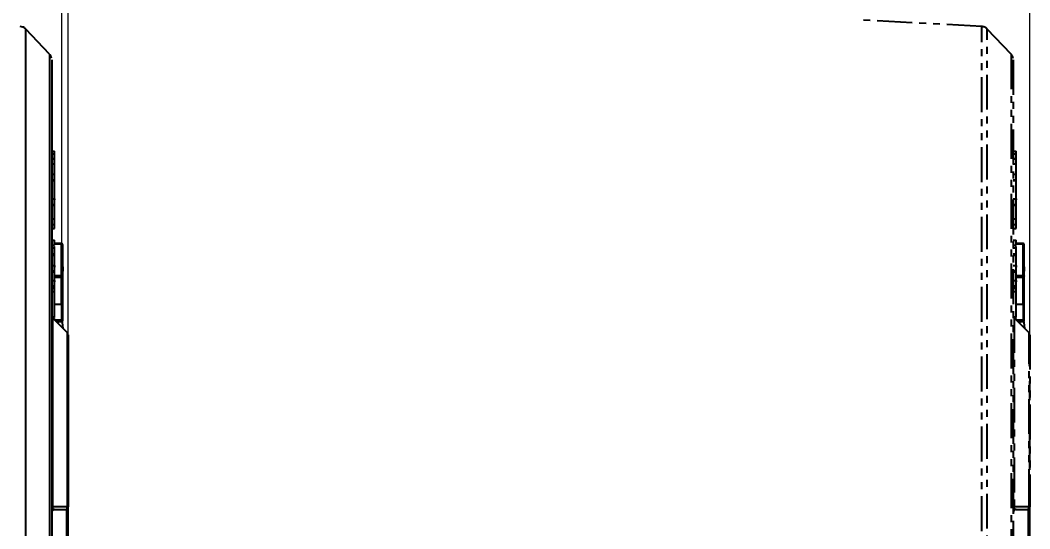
# Model space of a CAD drawing. Header units: millimetres. Extents: x 2223 to 4172, y 741 to 2119.
# Drawn here: x 3443.7 to 3627.5, y 1123.9 to 1216.3 of the extents above; entities that cross this region are included whole.
import ezdxf

# ---------------------------------------------------------------- set-up
doc = ezdxf.new("R2010")
doc.units = ezdxf.units.MM
doc.linetypes.add('PHANTOM', pattern=[12.7, 6.35, -1.27, 1.27, -1.27, 1.27, -1.27])
doc.layers.add('AM_5', color=3, linetype='Continuous', lineweight=25)
doc.styles.add('SLDTEXTSTYLE1', font='txt.shx', dxfattribs={"width": 0.7, "bigfont": 'gbcbig.shx'})
doc.dimstyles.new('SLDDIMSTYLE12$0', dxfattribs={"dimtxt": 12, "dimasz": 10, "dimexe": 0, "dimexo": 0.0625, "dimgap": 0.875, "dimtad": 1, "dimdec": 1, "dimlfac": 1.8, "dimrnd": 1e-09, "dimzin": 12, "dimdsep": 46, "dimtxsty": 'SLDTEXTSTYLE1', "dimcen": 0.09, "dimdle": 8.16, "dimclrd": 3, "dimclre": 3, "dimadec": 0, "dimazin": 3, "dimtfac": 1, "dimtdec": 1, "dimtofl": 0, "dimtmove": 0, "dimatfit": 3, "dimfxl": 0, "dimfrac": 2, "dimtolj": 1, "dimlwd": 5, "dimlwe": 5, "dimarcsym": 0})

# ---------------------------------------------------------------- blocks, each defined once
blk = doc.blocks.new('*D34')
at = {"layer": 'AM_5', "color": 3, "lineweight": 5, "transparency": 16777216}
blk.add_line((3280.42, 1238.93), (3280.42, 1347.55), dxfattribs=at)
at = {"layer": 'AM_5', "color": 3, "linetype": 'Continuous', "lineweight": 5, "transparency": 16777216}
for p, q in [((3290.42, 1347.55), (3442.42, 1347.55)), ((3452.42, 1157.21), (3452.42, 1347.55))]:
    blk.add_line(p, q, dxfattribs=at)
at = {"layer": 'AM_5', "color": 3, "transparency": 16777216}
for points in [[(3290.42, 1349.22), (3290.42, 1345.88), (3280.42, 1347.55)], [(3442.42, 1349.22), (3442.42, 1345.88), (3452.42, 1347.55)]]:
    blk.add_solid(points, dxfattribs=at)
at = {"layer": 'Defpoints', "color": 0, "transparency": 16777216}
for p in [(3452.42, 1347.55), (3280.42, 1238.87), (3452.42, 1157.14)]:
    blk.add_point(p, dxfattribs=at)
at = {"layer": 'AM_5', "color": 0, "transparency": 16777216, "insert": (3366.42, 1354.43), "char_height": 12, "attachment_point": 5, "style": 'SLDTEXTSTYLE1'}
blk.add_mtext('\\A1;172', dxfattribs=at)
blk = doc.blocks.new('*D39')
at = {"layer": 'AM_5', "color": 3, "lineweight": 5, "transparency": 16777216}
blk.add_line((3451.27, 1161.63), (3451.27, 1347.27), dxfattribs=at)
at = {"layer": 'AM_5', "color": 3, "linetype": 'Continuous', "lineweight": 5, "transparency": 16777216}
for p, q in [((3461.27, 1347.27), (3617.5, 1347.27)), ((3627.5, 1159.22), (3627.5, 1347.27))]:
    blk.add_line(p, q, dxfattribs=at)
at = {"layer": 'AM_5', "color": 3, "transparency": 16777216}
for points in [[(3461.27, 1348.94), (3461.27, 1345.61), (3451.27, 1347.27)], [(3617.5, 1348.94), (3617.5, 1345.61), (3627.5, 1347.27)]]:
    blk.add_solid(points, dxfattribs=at)
at = {"layer": 'Defpoints', "color": 0, "transparency": 16777216}
for p in [(3627.5, 1347.27), (3451.27, 1161.57), (3627.5, 1159.16)]:
    blk.add_point(p, dxfattribs=at)
at = {"layer": 'AM_5', "color": 0, "transparency": 16777216, "insert": (3539.39, 1354.15), "char_height": 12, "attachment_point": 5, "style": 'SLDTEXTSTYLE1'}
blk.add_mtext('\\A1;195', dxfattribs=at)

msp = doc.modelspace()

# ---------------------------------------------------------------- linework, layer by layer
at = {"color": 7, "linetype": 'PHANTOM', "lineweight": 25}
for p, q in [((3618.759, 1215.209), (3597.031, 1216.348)), ((3624.092, 1210.187), (3619.769, 1214.744)), ((3624.504, 1192.559), (3625.004, 1192.559)), ((3624.504, 1192.048), (3625.004, 1192.048)), ((3624.504, 1191.218), (3625.004, 1191.218)), ((3625.004, 1192.048), (3625.004, 1192.559)), ((3625.004, 1191.218), (3625.004, 1192.048)), ((3624.504, 1191.154), (3625.004, 1191.154)), ((3624.504, 1190.261), (3625.004, 1190.261)), ((3625.004, 1190.261), (3625.004, 1191.154)), ((3624.504, 1188.346), (3625.004, 1188.346)), ((3625.004, 1187.325), (3625.004, 1188.346)), ((3624.504, 1187.325), (3625.004, 1187.325)), ((3624.504, 1187.197), (3625.004, 1187.197)), ((3625.004, 1187.453), (3625.004, 1187.448)), ((3625.004, 1187.197), (3625.004, 1187.325)), ((3625.004, 1183.878), (3625.004, 1187.197)), ((3624.504, 1183.878), (3625.004, 1183.878)), ((3625.004, 1182.857), (3625.004, 1183.878)), ((3624.504, 1182.857), (3625.004, 1182.857)), ((3624.504, 1182.73), (3625.004, 1182.73)), ((3625.004, 1182.73), (3625.004, 1182.857)), ((3625.004, 1180.24), (3625.004, 1182.73)), ((3624.504, 1180.24), (3625.004, 1180.24)), ((3625.004, 1179.219), (3625.004, 1180.24)), ((3624.504, 1179.219), (3625.004, 1179.219)), ((3624.504, 1178.453), (3625.004, 1178.453)), ((3625.004, 1178.453), (3625.004, 1179.219)), ((3624.504, 1176.347), (3625.004, 1176.347)), ((3624.504, 1175.454), (3625.004, 1175.454)), ((3624.504, 1174.943), (3625.004, 1174.943)), ((3625.004, 1175.454), (3625.004, 1176.347)), ((3626.304, 1175.718), (3625.004, 1175.718)), ((3625.004, 1175.684), (3626.304, 1175.684)), ((3625.004, 1173.858), (3625.004, 1174.943)), ((3624.504, 1173.858), (3625.004, 1173.858)), ((3624.504, 1173.666), (3625.004, 1173.666)), ((3624.504, 1173.603), (3625.004, 1173.603)), ((3625.004, 1173.666), (3625.004, 1173.858)), ((3625.004, 1171.752), (3625.004, 1173.603)), ((3624.504, 1171.752), (3625.004, 1171.752)), ((3625.004, 1170.794), (3625.004, 1171.752)), ((3626.504, 1171.494), (3626.504, 1170.729)), ((3624.504, 1170.794), (3625.004, 1170.794)), ((3624.504, 1170.603), (3625.004, 1170.603)), ((3625.004, 1170.603), (3625.004, 1170.794)), ((3625.004, 1169.007), (3625.004, 1170.603)), ((3625.004, 1169.903), (3626.304, 1169.903)), ((3625.004, 1169.649), (3626.304, 1169.649)), ((3626.304, 1164.717), (3626.304, 1169.649)), ((3626.504, 1164.858), (3626.504, 1169.791)), ((3624.504, 1169.007), (3625.004, 1169.007)), ((3624.504, 1168.05), (3625.004, 1168.05)), ((3625.004, 1167.858), (3624.504, 1167.858)), ((3624.504, 1167.731), (3625.004, 1167.731)), ((3624.504, 1167.603), (3625.004, 1167.603)), ((3625.004, 1168.05), (3625.004, 1169.007)), ((3625.004, 1167.858), (3625.004, 1168.05)), ((3625.004, 1167.731), (3625.004, 1167.858)), ((3625.004, 1167.667), (3625.004, 1167.731)), ((3625.004, 1167.603), (3625.004, 1167.667)), ((3625.004, 1167.029), (3625.004, 1167.603)), ((3624.504, 1167.029), (3625.004, 1167.029)), ((3625.004, 1164.717), (3626.304, 1164.717)), ((3624.504, 1162.433), (3625.004, 1162.433)), ((3627.358, 1159.515), (3624.651, 1162.222)), ((3624.759, 1162.114), (3625.004, 1162.114)), ((3625.004, 1162.114), (3625.004, 1162.277)), ((3626.304, 1161.792), (3625.081, 1161.792)), ((3626.407, 1161.803), (3626.365, 1162.055)), ((3625.334, 1161.539), (3626.304, 1161.539)), ((3625.338, 1161.535), (3626.304, 1161.535)), ((3625.701, 1161.172), (3625.701, 1161.535)), ((3625.704, 1161.169), (3625.704, 1161.535)), ((3626.304, 1161.535), (3626.304, 1161.539)), ((3627.465, 1153.5), (3627.441, 1153.428)), ((3627.459, 1153.468), (3627.477, 1153.531)), ((3627.481, 1153.543), (3627.488, 1153.567)), ((3624.651, 1127.897), (3627.358, 1127.899)), ((3625.005, 1127.368), (3627.005, 1127.368)), ((3627.358, 1127.899), (3627.358, 1128.382))]:
    msp.add_line(p, q, dxfattribs=at)
at = {"color": 7, "linetype": 'Continuous', "lineweight": 25}
for p, q in [((3449.009, 1210.187), (3444.686, 1214.744)), ((3449.421, 1192.559), (3449.921, 1192.559)), ((3449.421, 1192.048), (3449.921, 1192.048)), ((3449.421, 1191.218), (3449.921, 1191.218)), ((3449.921, 1192.048), (3449.921, 1192.559)), ((3449.921, 1191.218), (3449.921, 1192.048)), ((3449.421, 1191.154), (3449.921, 1191.154)), ((3449.421, 1190.261), (3449.921, 1190.261)), ((3449.921, 1190.261), (3449.921, 1191.154)), ((3449.421, 1188.346), (3449.921, 1188.346)), ((3449.921, 1187.325), (3449.921, 1188.346)), ((3449.421, 1187.325), (3449.921, 1187.325)), ((3449.421, 1187.197), (3449.921, 1187.197)), ((3449.921, 1187.453), (3449.921, 1187.448)), ((3449.921, 1187.197), (3449.921, 1187.325)), ((3449.921, 1183.878), (3449.921, 1187.197)), ((3449.421, 1183.878), (3449.921, 1183.878)), ((3449.921, 1182.857), (3449.921, 1183.878)), ((3449.421, 1182.857), (3449.921, 1182.857)), ((3449.421, 1182.73), (3449.921, 1182.73)), ((3449.921, 1182.73), (3449.921, 1182.857)), ((3449.921, 1180.24), (3449.921, 1182.73)), ((3449.421, 1180.24), (3449.921, 1180.24)), ((3449.921, 1179.219), (3449.921, 1180.24)), ((3449.421, 1179.219), (3449.921, 1179.219)), ((3449.421, 1178.453), (3449.921, 1178.453)), ((3449.921, 1178.453), (3449.921, 1179.219)), ((3449.421, 1176.347), (3449.921, 1176.347)), ((3449.421, 1175.454), (3449.921, 1175.454)), ((3449.421, 1174.943), (3449.921, 1174.943)), ((3449.921, 1175.454), (3449.921, 1176.347)), ((3451.221, 1175.718), (3449.921, 1175.718)), ((3449.921, 1175.684), (3451.221, 1175.684)), ((3449.921, 1173.858), (3449.921, 1174.943)), ((3449.421, 1173.858), (3449.921, 1173.858)), ((3449.421, 1173.666), (3449.921, 1173.666)), ((3449.421, 1173.603), (3449.921, 1173.603)), ((3449.921, 1173.666), (3449.921, 1173.858)), ((3449.921, 1171.752), (3449.921, 1173.603)), ((3449.421, 1171.752), (3449.921, 1171.752)), ((3449.921, 1170.794), (3449.921, 1171.752)), ((3451.421, 1171.494), (3451.421, 1170.729)), ((3449.421, 1170.794), (3449.921, 1170.794)), ((3449.421, 1170.603), (3449.921, 1170.603)), ((3449.921, 1170.603), (3449.921, 1170.794)), ((3449.921, 1169.007), (3449.921, 1170.603)), ((3449.921, 1169.903), (3451.221, 1169.903)), ((3449.921, 1169.649), (3451.221, 1169.649)), ((3451.221, 1164.717), (3451.221, 1169.649)), ((3451.421, 1164.858), (3451.421, 1169.791)), ((3449.421, 1169.007), (3449.921, 1169.007)), ((3449.421, 1168.05), (3449.921, 1168.05)), ((3449.921, 1167.858), (3449.421, 1167.858)), ((3449.421, 1167.731), (3449.921, 1167.731)), ((3449.421, 1167.603), (3449.921, 1167.603)), ((3449.921, 1168.05), (3449.921, 1169.007)), ((3449.921, 1167.858), (3449.921, 1168.05)), ((3449.921, 1167.731), (3449.921, 1167.858)), ((3449.921, 1167.667), (3449.921, 1167.731)), ((3449.921, 1167.603), (3449.921, 1167.667)), ((3449.921, 1167.029), (3449.921, 1167.603)), ((3449.421, 1167.029), (3449.921, 1167.029)), ((3449.921, 1164.717), (3451.221, 1164.717)), ((3449.421, 1162.433), (3449.921, 1162.433)), ((3452.275, 1159.515), (3449.568, 1162.222)), ((3449.676, 1162.114), (3449.921, 1162.114)), ((3449.921, 1162.114), (3449.921, 1162.277)), ((3451.221, 1161.792), (3449.998, 1161.792)), ((3451.324, 1161.803), (3451.282, 1162.055)), ((3450.251, 1161.539), (3451.221, 1161.539)), ((3450.255, 1161.535), (3451.221, 1161.535)), ((3450.618, 1161.172), (3450.618, 1161.535)), ((3450.621, 1161.169), (3450.621, 1161.535)), ((3451.221, 1161.535), (3451.221, 1161.539)), ((3452.382, 1153.5), (3452.357, 1153.428)), ((3452.376, 1153.468), (3452.394, 1153.531)), ((3452.398, 1153.543), (3452.405, 1153.567)), ((3449.568, 1127.897), (3452.275, 1127.899)), ((3449.922, 1127.368), (3451.922, 1127.368)), ((3452.275, 1127.899), (3452.275, 1128.382))]:
    msp.add_line(p, q, dxfattribs=at)
at = {"color": 7, "linetype": 'PHANTOM', "lineweight": 25, "flags": 128}
for points in [[(3618.759, 1034.527), (3618.759, 1034.536), (3618.759, 1034.788), (3618.759, 1035.39), (3618.759, 1036.339), (3618.759, 1037.63), (3618.759, 1039.261), (3618.759, 1041.223), (3618.759, 1043.509), (3618.759, 1046.112), (3618.759, 1049.019), (3618.759, 1052.221), (3618.759, 1055.704), (3618.759, 1059.456), (3618.759, 1063.461), (3618.759, 1067.704), (3618.759, 1072.169), (3618.759, 1076.839), (3618.759, 1081.694), (3618.76, 1086.717), (3618.76, 1091.888), (3618.76, 1097.187), (3618.76, 1102.594), (3618.76, 1108.086), (3618.76, 1113.644), (3618.76, 1119.245), (3618.76, 1124.868), (3618.76, 1130.491), (3618.76, 1136.093), (3618.76, 1141.65), (3618.76, 1147.143), (3618.76, 1152.549), (3618.76, 1157.848), (3618.76, 1163.019), (3618.759, 1168.042), (3618.759, 1172.898), (3618.759, 1177.567), (3618.759, 1182.032), (3618.759, 1186.276), (3618.759, 1190.281), (3618.759, 1194.033), (3618.759, 1197.516), (3618.759, 1200.718), (3618.759, 1203.625), (3618.759, 1206.227), (3618.759, 1208.514), (3618.759, 1210.476), (3618.759, 1212.106), (3618.759, 1213.398), (3618.759, 1214.347), (3618.759, 1214.948), (3618.759, 1215.201), (3618.759, 1215.209)], [(3619.769, 1034.993), (3619.769, 1035.004), (3619.769, 1035.277), (3619.769, 1035.91), (3619.769, 1036.901), (3619.769, 1038.247), (3619.769, 1039.941), (3619.769, 1041.977), (3619.769, 1044.346), (3619.769, 1047.04), (3619.769, 1050.047), (3619.769, 1053.355), (3619.769, 1056.952), (3619.769, 1060.821), (3619.769, 1064.949), (3619.769, 1069.317), (3619.769, 1073.909), (3619.769, 1078.707), (3619.769, 1083.69), (3619.769, 1088.839), (3619.769, 1094.133), (3619.769, 1099.551), (3619.769, 1105.07), (3619.769, 1110.67), (3619.769, 1116.326), (3619.769, 1122.017), (3619.769, 1127.719), (3619.769, 1133.41), (3619.769, 1139.067), (3619.769, 1144.666), (3619.769, 1150.186), (3619.769, 1155.604), (3619.769, 1160.898), (3619.769, 1166.047), (3619.769, 1171.03), (3619.769, 1175.827), (3619.769, 1180.419), (3619.769, 1184.788), (3619.769, 1188.915), (3619.769, 1192.785), (3619.769, 1196.381), (3619.769, 1199.689), (3619.769, 1202.697), (3619.769, 1205.39), (3619.769, 1207.76), (3619.769, 1209.796), (3619.769, 1211.49), (3619.769, 1212.835), (3619.769, 1213.827), (3619.769, 1214.46), (3619.769, 1214.732), (3619.769, 1214.744)], [(3624.092, 1210.187), (3624.092, 1210.18), (3624.092, 1209.926), (3624.093, 1209.315), (3624.093, 1208.347), (3624.093, 1207.029), (3624.093, 1205.365), (3624.093, 1203.361), (3624.093, 1201.028), (3624.093, 1198.373), (3624.093, 1195.41), (3624.093, 1192.149), (3624.093, 1188.605), (3624.093, 1184.793), (3624.093, 1180.729), (3624.093, 1176.429), (3624.093, 1171.913), (3624.093, 1167.198), (3624.093, 1162.305), (3624.093, 1157.255), (3624.093, 1152.068), (3624.093, 1146.767), (3624.093, 1141.373), (3624.093, 1135.91), (3624.093, 1130.401), (3624.093, 1124.868), (3624.093, 1119.336), (3624.093, 1113.826), (3624.093, 1108.363), (3624.093, 1102.97), (3624.093, 1097.669), (3624.093, 1092.482), (3624.093, 1087.431), (3624.093, 1082.539), (3624.093, 1077.824), (3624.093, 1073.307), (3624.093, 1069.008), (3624.093, 1064.943), (3624.093, 1061.131), (3624.093, 1057.587), (3624.093, 1054.327), (3624.093, 1051.363), (3624.093, 1048.709), (3624.093, 1046.375), (3624.093, 1044.372), (3624.093, 1042.708), (3624.093, 1041.389), (3624.093, 1040.422), (3624.092, 1039.81), (3624.092, 1039.557), (3624.092, 1039.549)], [(3626.304, 1175.684), (3626.304, 1175.701), (3626.304, 1175.712), (3626.304, 1175.718), (3626.304, 1175.718)], [(3626.304, 1169.903), (3626.304, 1170.741), (3626.304, 1171.549), (3626.304, 1172.326), (3626.304, 1173.071), (3626.304, 1173.78), (3626.304, 1174.453), (3626.304, 1175.088), (3626.304, 1175.684)], [(3626.304, 1169.903), (3626.343, 1169.9), (3626.381, 1169.894), (3626.415, 1169.884), (3626.446, 1169.87), (3626.471, 1169.853), (3626.489, 1169.834), (3626.5, 1169.813), (3626.504, 1169.791)], [(3626.304, 1169.649), (3626.304, 1169.676), (3626.304, 1169.705), (3626.304, 1169.738), (3626.304, 1169.772), (3626.304, 1169.806), (3626.304, 1169.84), (3626.304, 1169.873), (3626.304, 1169.903)], [(3626.304, 1164.717), (3626.304, 1164.419), (3626.304, 1164.089), (3626.304, 1163.734), (3626.304, 1163.358), (3626.304, 1162.97), (3626.304, 1162.574), (3626.304, 1162.18), (3626.304, 1161.792)], [(3624.651, 1162.222), (3624.651, 1162.141), (3624.651, 1161.698), (3624.651, 1160.875), (3624.651, 1159.68), (3624.651, 1158.125), (3624.651, 1156.226), (3624.651, 1154.004), (3624.651, 1151.481), (3624.651, 1148.682), (3624.651, 1145.638), (3624.651, 1142.379), (3624.651, 1138.939), (3624.651, 1135.354), (3624.651, 1131.661), (3624.651, 1127.897)], [(3626.304, 1161.597), (3626.304, 1161.617), (3626.304, 1161.639), (3626.304, 1161.663), (3626.304, 1161.688), (3626.304, 1161.714), (3626.304, 1161.74), (3626.304, 1161.766), (3626.304, 1161.792)], [(3626.304, 1161.539), (3626.304, 1161.54), (3626.304, 1161.543), (3626.304, 1161.548), (3626.304, 1161.555), (3626.304, 1161.563), (3626.304, 1161.573), (3626.304, 1161.584), (3626.304, 1161.597)], [(3626.608, 1160.265), (3626.469, 1161.405), (3626.441, 1161.589)], [(3627.358, 1128.382), (3627.358, 1131.364), (3627.358, 1134.763), (3627.358, 1138.061), (3627.358, 1141.224), (3627.358, 1144.22), (3627.358, 1147.02), (3627.358, 1149.593), (3627.358, 1151.915), (3627.358, 1153.96), (3627.358, 1155.709), (3627.358, 1157.144), (3627.358, 1158.25), (3627.358, 1159.015), (3627.358, 1159.432), (3627.358, 1159.515)], [(3627.216, 1127.415), (3627.216, 1124.868), (3627.216, 1122.32)]]:
    msp.add_lwpolyline(points, dxfattribs=at)
at = {"color": 7, "linetype": 'Continuous', "lineweight": 25, "flags": 128}
for points in [[(3444.686, 1122.017), (3444.686, 1127.719), (3444.686, 1133.41), (3444.686, 1139.067), (3444.686, 1144.666), (3444.686, 1150.186), (3444.686, 1155.604), (3444.686, 1160.898), (3444.686, 1166.047), (3444.686, 1171.03), (3444.686, 1175.827), (3444.686, 1180.419), (3444.686, 1184.788), (3444.686, 1188.915), (3444.686, 1192.785), (3444.686, 1196.381), (3444.686, 1199.689), (3444.686, 1202.697), (3444.686, 1205.39), (3444.686, 1207.76), (3444.686, 1209.796), (3444.686, 1211.49), (3444.686, 1212.835), (3444.686, 1213.827), (3444.686, 1214.46), (3444.686, 1214.732), (3444.686, 1214.744)], [(3449.009, 1210.187), (3449.009, 1210.18), (3449.009, 1209.926), (3449.009, 1209.315), (3449.01, 1208.347), (3449.01, 1207.029), (3449.01, 1205.365), (3449.01, 1203.361), (3449.01, 1201.028), (3449.01, 1198.373), (3449.01, 1195.41), (3449.01, 1192.149), (3449.01, 1188.605), (3449.01, 1184.793), (3449.01, 1180.729), (3449.01, 1176.429), (3449.01, 1171.913), (3449.01, 1167.198), (3449.01, 1162.305), (3449.01, 1157.255), (3449.01, 1152.068), (3449.01, 1146.767), (3449.01, 1141.373), (3449.01, 1135.91), (3449.01, 1130.401), (3449.01, 1124.868), (3449.01, 1119.336)], [(3451.221, 1175.684), (3451.221, 1175.701), (3451.221, 1175.712), (3451.221, 1175.718), (3451.221, 1175.718)], [(3451.221, 1169.903), (3451.221, 1170.741), (3451.221, 1171.549), (3451.221, 1172.326), (3451.221, 1173.071), (3451.221, 1173.78), (3451.221, 1174.453), (3451.221, 1175.088), (3451.221, 1175.684)], [(3451.221, 1169.903), (3451.26, 1169.9), (3451.298, 1169.894), (3451.332, 1169.884), (3451.363, 1169.87), (3451.388, 1169.853), (3451.406, 1169.834), (3451.417, 1169.813), (3451.421, 1169.791)], [(3451.221, 1169.649), (3451.221, 1169.676), (3451.221, 1169.705), (3451.221, 1169.738), (3451.221, 1169.772), (3451.221, 1169.806), (3451.221, 1169.84), (3451.221, 1169.873), (3451.221, 1169.903)], [(3451.221, 1164.717), (3451.221, 1164.419), (3451.221, 1164.089), (3451.221, 1163.734), (3451.221, 1163.358), (3451.221, 1162.97), (3451.221, 1162.574), (3451.221, 1162.18), (3451.221, 1161.792)], [(3449.568, 1162.222), (3449.568, 1162.141), (3449.568, 1161.698), (3449.568, 1160.875), (3449.568, 1159.68), (3449.568, 1158.125), (3449.568, 1156.226), (3449.568, 1154.004), (3449.568, 1151.481), (3449.568, 1148.682), (3449.568, 1145.638), (3449.568, 1142.379), (3449.568, 1138.939), (3449.568, 1135.354), (3449.568, 1131.661), (3449.568, 1127.897)], [(3451.221, 1161.597), (3451.221, 1161.617), (3451.221, 1161.639), (3451.221, 1161.663), (3451.221, 1161.688), (3451.221, 1161.714), (3451.221, 1161.74), (3451.221, 1161.766), (3451.221, 1161.792)], [(3451.221, 1161.539), (3451.221, 1161.54), (3451.221, 1161.543), (3451.221, 1161.548), (3451.221, 1161.555), (3451.221, 1161.563), (3451.221, 1161.573), (3451.221, 1161.584), (3451.221, 1161.597)], [(3451.525, 1160.265), (3451.386, 1161.405), (3451.358, 1161.589)], [(3452.275, 1128.382), (3452.275, 1131.364), (3452.275, 1134.763), (3452.275, 1138.061), (3452.275, 1141.224), (3452.275, 1144.22), (3452.275, 1147.02), (3452.275, 1149.593), (3452.275, 1151.915), (3452.275, 1153.96), (3452.275, 1155.709), (3452.275, 1157.144), (3452.275, 1158.25), (3452.275, 1159.015), (3452.275, 1159.432), (3452.275, 1159.515)], [(3452.133, 1127.415), (3452.133, 1124.868), (3452.133, 1122.32)]]:
    msp.add_lwpolyline(points, dxfattribs=at)
at = {"color": 7, "linetype": 'Continuous', "lineweight": 25}
for centre, radius, start, end in [((3451.237, 1175.499), 0.185, 5.85572, 94.84996), ((3451.246, 1169.826), 0.179, 261.95044, 348.57855), ((3451.246, 1164.893), 0.179, 261.95044, 348.57855), ((3451.268, 1161.565), 0.232, 48.45882, 101.56135), ((3451.221, 1161.739), 0.2, 269.98753, 359.98753), ((3451.221, 1161.735), 0.2, 270, 360), ((3449.922, 1126.868), 0.5, 89.99997, 180), ((3451.922, 1127.868), 0.5, 270, 360), ((3452.293, 1127.623), 0.277, 62.37638, 93.77215)]:
    msp.add_arc(centre, radius, start, end, dxfattribs=at)
at = {"color": 7, "linetype": 'PHANTOM', "lineweight": 25}
for centre, radius, start, end in [((3626.32, 1175.499), 0.185, 5.85572, 94.84996), ((3626.329, 1169.826), 0.179, 261.95044, 348.57855), ((3626.329, 1164.893), 0.179, 261.95044, 348.57855), ((3626.351, 1161.565), 0.232, 48.45882, 101.56135), ((3626.304, 1161.739), 0.2, 269.98753, 359.98753), ((3626.304, 1161.735), 0.2, 270, 360), ((3625.005, 1126.868), 0.5, 89.99997, 180), ((3627.005, 1127.868), 0.5, 270, 360), ((3627.377, 1127.623), 0.277, 62.37638, 93.77215)]:
    msp.add_arc(centre, radius, start, end, dxfattribs=at)
at = {"color": 7, "linetype": 'Continuous', "lineweight": 25}
for points, knots in [([(3444.692, 1214.715), (3444.654, 1214.761), (3444.512, 1214.936), (3444.165, 1215.134), (3443.845, 1215.177), (3443.689, 1215.198)], [0, 0, 0, 0, 0.1560443, 0.589322, 1, 1, 1, 1]), ([(3449.393, 1209.433), (3449.358, 1209.573), (3449.297, 1209.826), (3449.129, 1210.024), (3449.054, 1210.113)], [0, 0, 0, 0, 0.5529909, 1, 1, 1, 1]), ([(3449.421, 1209.148), (3449.421, 1209.09), (3449.421, 1208.975), (3449.421, 1207.618), (3449.422, 1205.407), (3449.422, 1202.283), (3449.422, 1198.305), (3449.422, 1193.509), (3449.422, 1187.951), (3449.422, 1181.692), (3449.422, 1174.802), (3449.422, 1167.357), (3449.422, 1159.44), (3449.422, 1151.139), (3449.422, 1142.546), (3449.422, 1133.756), (3449.422, 1127.831), (3449.422, 1124.868)], [0, 0, 0, 0, 0.0663505, 0.1330398, 0.199729, 0.2664183, 0.3331075, 0.3997968, 0.466486, 0.5331753, 0.5998645, 0.6665538, 0.733243, 0.7999323, 0.8666215, 0.9333108, 1, 1, 1, 1]), ([(3449.921, 1188.346), (3449.921, 1188.608), (3449.921, 1189.064), (3449.921, 1189.615), (3449.921, 1189.933), (3449.921, 1190.074), (3449.921, 1190.145), (3449.921, 1190.205), (3449.921, 1190.242), (3449.921, 1190.261)], [0, 0, 0, 0, 0.4018451, 0.700925, 0.8501447, 0.9000038, 0.92545, 0.9625731, 1, 1, 1, 1]), ([(3449.921, 1183.751), (3449.921, 1184.207), (3449.921, 1185.044), (3449.921, 1185.866), (3449.921, 1186.24)], [0, 0, 0, 0, 0.5444227, 1, 1, 1, 1]), ([(3449.921, 1183.878), (3449.921, 1183.86), (3449.921, 1183.824), (3449.921, 1183.767), (3449.921, 1183.708), (3449.921, 1183.68), (3449.921, 1183.682), (3449.921, 1183.683)], [0, 0, 0, 0, 0.1133857, 0.2261004, 0.4521085, 0.9035522, 1, 1, 1, 1]), ([(3449.921, 1174.943), (3449.921, 1174.958), (3449.921, 1175.046), (3449.921, 1175.133), (3449.921, 1175.204)], [0, 0, 0, 0, 0.1741084, 1, 1, 1, 1]), ([(3451.406, 1175.572), (3451.404, 1175.583), (3451.4, 1175.603), (3451.386, 1175.633), (3451.365, 1175.658), (3451.34, 1175.68), (3451.311, 1175.697), (3451.281, 1175.71), (3451.25, 1175.717), (3451.231, 1175.718), (3451.221, 1175.718)], [0, 0, 0, 0, 0.1371732, 0.2714331, 0.4024836, 0.5300389, 0.6538238, 0.7735757, 0.8890458, 1, 1, 1, 1]), ([(3449.921, 1171.752), (3449.921, 1171.727), (3449.921, 1171.69), (3449.921, 1171.639), (3449.921, 1171.593), (3449.921, 1171.544), (3449.921, 1171.467), (3449.921, 1171.414), (3449.921, 1171.425), (3449.921, 1171.433)], [0, 0, 0, 0, 0.0628935, 0.0931861, 0.1255191, 0.1834586, 0.2508615, 0.5002621, 1, 1, 1, 1]), ([(3449.921, 1169.007), (3449.921, 1168.992), (3449.921, 1168.965), (3449.921, 1168.926), (3449.921, 1168.893), (3449.921, 1168.837), (3449.921, 1168.777), (3449.921, 1168.744), (3449.921, 1168.749), (3449.921, 1168.751)], [0, 0, 0, 0, 0.0518131, 0.0882956, 0.1299462, 0.1775457, 0.3534829, 0.7059159, 1, 1, 1, 1]), ([(3449.921, 1162.433), (3449.921, 1162.952), (3449.921, 1163.981), (3449.921, 1165.525), (3449.921, 1166.523), (3449.921, 1167.029)], [0, 0, 0, 0, 0.3347977, 0.6633059, 1, 1, 1, 1]), ([(3451.421, 1161.739), (3451.421, 1162.011), (3451.421, 1162.565), (3451.421, 1163.418), (3451.421, 1164.219), (3451.421, 1164.648), (3451.421, 1164.858)], [0, 0, 0, 0, 0.24558897, 0.5, 0.75441103, 1, 1, 1, 1]), ([(3452.422, 1159.161), (3452.422, 1159.117), (3452.422, 1159.026), (3452.422, 1158.284), (3452.422, 1156.848), (3452.422, 1154.302), (3452.422, 1150.758), (3452.422, 1147.032), (3452.422, 1143.494), (3452.422, 1139.721), (3452.422, 1135.81), (3452.422, 1131.858), (3452.422, 1129.186), (3452.422, 1127.868)], [0, 0, 0, 0, 0.07827687, 0.15871, 0.24116849, 0.36932909, 0.49988873, 0.58696496, 0.67333854, 0.75883145, 0.84127172, 0.92171409, 1, 1, 1, 1]), ([(3452.421, 1153.713), (3452.421, 1153.845), (3452.421, 1154.11), (3452.421, 1154.471), (3452.421, 1154.807), (3452.421, 1155.115), (3452.421, 1155.393), (3452.421, 1155.643), (3452.421, 1155.795), (3452.421, 1155.898), (3452.421, 1156.014), (3452.421, 1156.168), (3452.421, 1156.309), (3452.422, 1156.515), (3452.422, 1156.554), (3452.422, 1156.586)], [0, 0, 0, 0, 0.07144385, 0.14288374, 0.21431988, 0.28576303, 0.35720674, 0.42863778, 0.50005558, 0.50406448, 0.53604837, 0.6252562, 0.69323765, 0.75009307, 1, 1, 1, 1]), ([(3452.352, 1153.424), (3452.369, 1153.462), (3452.41, 1153.553), (3452.417, 1153.654), (3452.421, 1153.713)], [0, 0, 0, 0, 0.4097539, 1, 1, 1, 1]), ([(3452.421, 1153.713), (3452.421, 1153.665), (3452.421, 1153.615), (3452.405, 1153.567), (3452.404, 1153.565)], [0, 0, 0, 0, 0.946273, 1, 1, 1, 1]), ([(3452.421, 1121.87), (3452.421, 1122.869), (3452.421, 1125.123), (3452.421, 1128.645), (3452.421, 1132.367), (3452.421, 1135.984), (3452.421, 1139.443), (3452.421, 1142.697), (3452.421, 1145.692), (3452.421, 1148.418), (3452.421, 1149.948), (3452.421, 1150.713)], [0, 0, 0, 0, 0.0904762, 0.2041666, 0.3178571, 0.4315476, 0.5452381, 0.6589286, 0.772619, 0.8863095, 1, 1, 1, 1]), ([(3449.551, 1127.455), (3449.573, 1127.44), (3449.631, 1127.401), (3449.736, 1127.399), (3449.8, 1127.398)], [0, 0, 0, 0, 0.3808157, 1, 1, 1, 1]), ([(3449.922, 1127.368), (3449.881, 1127.374), (3449.802, 1127.384), (3449.706, 1127.462), (3449.639, 1127.562), (3449.599, 1127.653), (3449.576, 1127.749), (3449.567, 1127.834), (3449.568, 1127.876), (3449.568, 1127.897)], [0, 0, 0, 0, 0.28654563, 0.56106869, 0.68919014, 0.8054766, 0.90650496, 0.95317639, 1, 1, 1, 1]), ([(3451.922, 1127.368), (3451.968, 1127.375), (3452.041, 1127.387), (3452.126, 1127.455), (3452.184, 1127.526), (3452.228, 1127.61), (3452.27, 1127.734), (3452.273, 1127.834), (3452.275, 1127.899)], [0, 0, 0, 0, 0.238585, 0.3787456, 0.4999975, 0.6362115, 0.761415, 1, 1, 1, 1]), ([(3449.422, 1124.868), (3449.422, 1121.906), (3449.422, 1115.98), (3449.422, 1107.191), (3449.422, 1098.598), (3449.422, 1090.297), (3449.422, 1082.38), (3449.422, 1074.935), (3449.422, 1068.045), (3449.422, 1061.786), (3449.422, 1056.228), (3449.422, 1051.432), (3449.422, 1047.453), (3449.422, 1044.33), (3449.421, 1042.119), (3449.421, 1040.762), (3449.421, 1040.646), (3449.421, 1040.588)], [0, 0, 0, 0, 0.066684, 0.133368, 0.200052, 0.266736, 0.33342, 0.400104, 0.466788, 0.533472, 0.600156, 0.66684, 0.7335241, 0.8002081, 0.8668921, 0.9335761, 1, 1, 1, 1])]:
    msp.add_open_spline(points, degree=3, knots=knots, dxfattribs=at)
at = {"color": 7, "linetype": 'PHANTOM', "lineweight": 25}
for points, knots in [([(3619.775, 1214.715), (3619.737, 1214.761), (3619.595, 1214.936), (3619.248, 1215.134), (3618.928, 1215.177), (3618.772, 1215.198)], [0, 0, 0, 0, 0.1560443, 0.589322, 1, 1, 1, 1]), ([(3624.476, 1209.433), (3624.441, 1209.573), (3624.38, 1209.826), (3624.212, 1210.024), (3624.137, 1210.113)], [0, 0, 0, 0, 0.5529909, 1, 1, 1, 1]), ([(3624.504, 1209.148), (3624.504, 1209.09), (3624.504, 1208.975), (3624.504, 1207.618), (3624.505, 1205.407), (3624.505, 1202.283), (3624.505, 1198.305), (3624.505, 1193.509), (3624.505, 1187.951), (3624.505, 1181.692), (3624.505, 1174.802), (3624.505, 1167.357), (3624.505, 1159.44), (3624.505, 1151.139), (3624.505, 1142.546), (3624.505, 1133.756), (3624.505, 1127.831), (3624.505, 1124.868)], [0, 0, 0, 0, 0.0663505, 0.1330398, 0.199729, 0.2664183, 0.3331075, 0.3997968, 0.466486, 0.5331753, 0.5998645, 0.6665538, 0.733243, 0.7999323, 0.8666215, 0.9333108, 1, 1, 1, 1]), ([(3625.004, 1188.346), (3625.004, 1188.608), (3625.004, 1189.064), (3625.004, 1189.615), (3625.004, 1189.933), (3625.004, 1190.074), (3625.004, 1190.145), (3625.004, 1190.205), (3625.004, 1190.242), (3625.004, 1190.261)], [0, 0, 0, 0, 0.4018451, 0.700925, 0.8501447, 0.9000038, 0.92545, 0.9625731, 1, 1, 1, 1]), ([(3625.004, 1183.751), (3625.004, 1184.207), (3625.004, 1185.044), (3625.004, 1185.866), (3625.004, 1186.24)], [0, 0, 0, 0, 0.5444227, 1, 1, 1, 1]), ([(3625.004, 1183.878), (3625.004, 1183.86), (3625.004, 1183.824), (3625.004, 1183.767), (3625.004, 1183.708), (3625.004, 1183.68), (3625.004, 1183.682), (3625.004, 1183.683)], [0, 0, 0, 0, 0.1133857, 0.2261004, 0.4521085, 0.9035522, 1, 1, 1, 1]), ([(3625.004, 1174.943), (3625.004, 1174.958), (3625.004, 1175.046), (3625.004, 1175.133), (3625.004, 1175.204)], [0, 0, 0, 0, 0.1741084, 1, 1, 1, 1]), ([(3626.489, 1175.572), (3626.487, 1175.583), (3626.483, 1175.603), (3626.469, 1175.633), (3626.448, 1175.658), (3626.423, 1175.68), (3626.394, 1175.697), (3626.364, 1175.71), (3626.334, 1175.717), (3626.314, 1175.718), (3626.304, 1175.718)], [0, 0, 0, 0, 0.1371732, 0.2714331, 0.4024836, 0.5300389, 0.6538238, 0.7735757, 0.8890458, 1, 1, 1, 1]), ([(3625.004, 1171.752), (3625.004, 1171.727), (3625.004, 1171.69), (3625.004, 1171.639), (3625.004, 1171.593), (3625.004, 1171.544), (3625.004, 1171.467), (3625.004, 1171.414), (3625.004, 1171.425), (3625.004, 1171.433)], [0, 0, 0, 0, 0.0628935, 0.0931861, 0.1255191, 0.1834586, 0.2508615, 0.5002621, 1, 1, 1, 1]), ([(3625.004, 1169.007), (3625.004, 1168.992), (3625.004, 1168.965), (3625.004, 1168.926), (3625.004, 1168.893), (3625.004, 1168.837), (3625.004, 1168.777), (3625.004, 1168.744), (3625.004, 1168.749), (3625.004, 1168.751)], [0, 0, 0, 0, 0.0518131, 0.0882956, 0.1299462, 0.1775457, 0.3534829, 0.7059159, 1, 1, 1, 1]), ([(3625.004, 1162.433), (3625.004, 1162.952), (3625.004, 1163.981), (3625.004, 1165.525), (3625.004, 1166.523), (3625.004, 1167.029)], [0, 0, 0, 0, 0.3347977, 0.6633059, 1, 1, 1, 1]), ([(3626.504, 1161.739), (3626.504, 1162.011), (3626.504, 1162.565), (3626.504, 1163.418), (3626.504, 1164.219), (3626.504, 1164.648), (3626.504, 1164.858)], [0, 0, 0, 0, 0.24558897, 0.5, 0.75441103, 1, 1, 1, 1]), ([(3627.505, 1159.161), (3627.505, 1159.117), (3627.505, 1159.026), (3627.505, 1158.284), (3627.505, 1156.848), (3627.505, 1154.302), (3627.505, 1150.758), (3627.505, 1147.032), (3627.505, 1143.494), (3627.505, 1139.721), (3627.505, 1135.81), (3627.505, 1131.858), (3627.505, 1129.186), (3627.505, 1127.868)], [0, 0, 0, 0, 0.07827687, 0.15871, 0.24116849, 0.36932909, 0.49988873, 0.58696496, 0.67333854, 0.75883145, 0.84127172, 0.92171409, 1, 1, 1, 1]), ([(3627.505, 1153.713), (3627.505, 1153.845), (3627.505, 1154.11), (3627.505, 1154.471), (3627.505, 1154.807), (3627.505, 1155.115), (3627.505, 1155.393), (3627.505, 1155.643), (3627.505, 1155.795), (3627.505, 1155.898), (3627.505, 1156.014), (3627.505, 1156.168), (3627.505, 1156.309), (3627.505, 1156.515), (3627.505, 1156.554), (3627.505, 1156.586)], [0, 0, 0, 0, 0.07144385, 0.14288374, 0.21431988, 0.28576303, 0.35720674, 0.42863778, 0.50005558, 0.50406448, 0.53604837, 0.6252562, 0.69323765, 0.75009307, 1, 1, 1, 1]), ([(3627.435, 1153.424), (3627.452, 1153.462), (3627.493, 1153.553), (3627.5, 1153.654), (3627.505, 1153.713)], [0, 0, 0, 0, 0.4097539, 1, 1, 1, 1]), ([(3627.505, 1153.713), (3627.504, 1153.665), (3627.504, 1153.615), (3627.488, 1153.567), (3627.487, 1153.565)], [0, 0, 0, 0, 0.946273, 1, 1, 1, 1]), ([(3627.504, 1121.87), (3627.504, 1122.869), (3627.504, 1125.123), (3627.504, 1128.645), (3627.504, 1132.367), (3627.504, 1135.984), (3627.504, 1139.443), (3627.504, 1142.697), (3627.504, 1145.692), (3627.504, 1148.418), (3627.504, 1149.948), (3627.504, 1150.713)], [0, 0, 0, 0, 0.0904762, 0.2041666, 0.3178571, 0.4315476, 0.5452381, 0.6589286, 0.772619, 0.8863095, 1, 1, 1, 1]), ([(3624.634, 1127.455), (3624.656, 1127.44), (3624.714, 1127.401), (3624.819, 1127.399), (3624.883, 1127.398)], [0, 0, 0, 0, 0.3808157, 1, 1, 1, 1]), ([(3625.005, 1127.368), (3624.964, 1127.374), (3624.885, 1127.384), (3624.789, 1127.462), (3624.722, 1127.562), (3624.682, 1127.653), (3624.659, 1127.749), (3624.65, 1127.834), (3624.651, 1127.876), (3624.651, 1127.897)], [0, 0, 0, 0, 0.28654563, 0.56106869, 0.68919014, 0.8054766, 0.90650496, 0.95317639, 1, 1, 1, 1]), ([(3627.005, 1127.368), (3627.051, 1127.375), (3627.124, 1127.387), (3627.209, 1127.455), (3627.267, 1127.526), (3627.311, 1127.61), (3627.353, 1127.734), (3627.356, 1127.834), (3627.358, 1127.899)], [0, 0, 0, 0, 0.238585, 0.3787456, 0.4999975, 0.6362115, 0.761415, 1, 1, 1, 1]), ([(3624.505, 1124.868), (3624.505, 1121.906), (3624.505, 1115.98), (3624.505, 1107.191), (3624.505, 1098.598), (3624.505, 1090.297), (3624.505, 1082.38), (3624.505, 1074.935), (3624.505, 1068.045), (3624.505, 1061.786), (3624.505, 1056.228), (3624.505, 1051.432), (3624.505, 1047.453), (3624.505, 1044.33), (3624.504, 1042.119), (3624.504, 1040.762), (3624.504, 1040.646), (3624.504, 1040.588)], [0, 0, 0, 0, 0.066684, 0.133368, 0.200052, 0.266736, 0.33342, 0.400104, 0.466788, 0.533472, 0.600156, 0.66684, 0.7335241, 0.8002081, 0.8668921, 0.9335761, 1, 1, 1, 1])]:
    msp.add_open_spline(points, degree=3, knots=knots, dxfattribs=at)
at = {"color": 7, "linetype": 'Continuous', "lineweight": 25}
msp.add_open_spline([(3451.421, 1169.791), (3451.421, 1170.883), (3451.421, 1173.067), (3451.421, 1174.701), (3451.421, 1175.518)], degree=3, dxfattribs=at)
at = {"color": 7, "linetype": 'PHANTOM', "lineweight": 25}
msp.add_open_spline([(3626.504, 1169.791), (3626.504, 1170.883), (3626.504, 1173.067), (3626.504, 1174.701), (3626.504, 1175.518)], degree=3, dxfattribs=at)

# ---------------------------------------------------------------- dimensions: what is measured, and where the dimension line sits
at = {"layer": 'AM_5'}
dim = msp.add_linear_dim(base=(3452.422, 1347.551), p1=(3280.421, 1238.868), p2=(3452.422, 1157.144), angle=360, dimstyle='SLDDIMSTYLE12$0', override={"dimlfac": 1, "dimpost": ''}, dxfattribs=at)
dim.commit()
dim.dimension.update_dxf_attribs({"geometry": '*D34', "text_midpoint": (3366.422, 1354.426)})
dim = msp.add_linear_dim(base=(3627.505, 1347.273), p1=(3451.268, 1161.565), p2=(3627.505, 1159.161), text='195', dimstyle='SLDDIMSTYLE12$0', override={"dimlfac": 1, "dimpost": ''}, dxfattribs=at)
dim.commit()
dim.dimension.update_dxf_attribs({"geometry": '*D39', "text_midpoint": (3539.386, 1354.148)})

doc.saveas('drawing.dxf')
